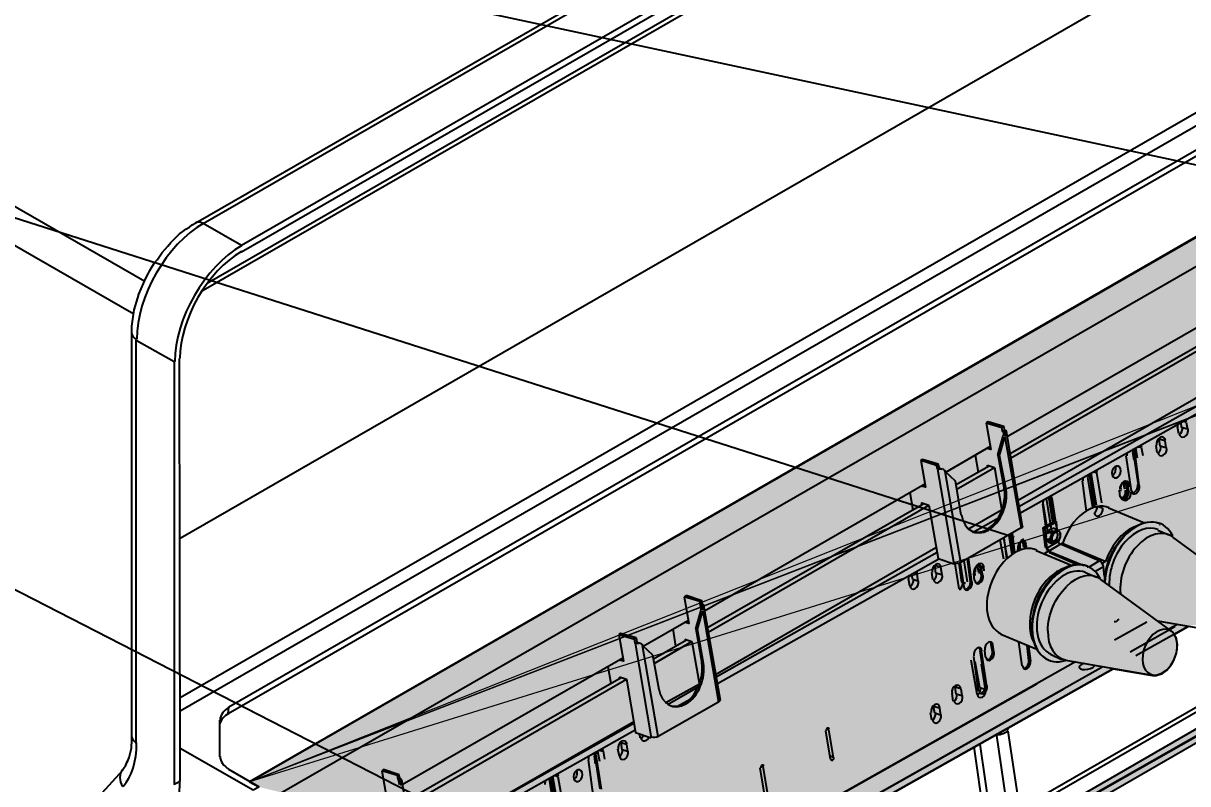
# Model space of a CAD drawing. Header units: feet. Extents: x -689 to 1837, y -511 to 1546.
# Drawn here: x 61.45 to 98.22, y 1310.15 to 1334.16 of the extents above; entities that cross this region are included whole.
import ezdxf
from ezdxf import colors
from ezdxf.entities.mleader import LeaderData, LeaderLine
from ezdxf.math import Vec2, Vec3

# ---------------------------------------------------------------- set-up
doc = ezdxf.new("R2010")
doc.units = ezdxf.units.FT
doc.header["$MEASUREMENT"] = 0
for name, color, linetype in [('EQUIPMENT', 6, 'Continuous'), ('PDF_0', 7, 'Continuous'), ('PDF_THIN', 7, 'Continuous'), ('PDF_Visible (ANSI)', 7, 'Continuous'), ('TEXT', 1, 'Continuous')]:
    doc.layers.add(name, color=color, linetype=linetype)
doc.styles.add('NEI-A', font='arial.ttf')

msp = doc.modelspace()

# ---------------------------------------------------------------- linework, layer by layer
at = {"layer": 'EQUIPMENT'}
for points in [[(65.28117, 1326.00972), (54.90235, 1331.97708), (109.76183, 1363.57117), (120.03083, 1358.46413)], [(68.33807, 1326.94326), (123.17925, 1358.51904)], [(122.13588, 1357.38414), (122.11757, 1357.38414), (122.11757, 1357.36584), (122.08096, 1357.36584), (122.08096, 1357.34753), (67.05673, 1325.68023)], [(67.25809, 1325.9548), (122.17249, 1357.5855)], [(60.00939, 1305.56325), (64.58559, 1310.57877), (64.60389, 1310.61538), (64.6405, 1310.67029), (64.67711, 1310.7069), (64.71372, 1310.81673), (64.75033, 1310.87165), (64.78694, 1310.98148), (64.86016, 1311.27435), (64.86016, 1311.36588), (64.87846, 1311.4391), (64.87846, 1324.60025), (64.95168, 1325.11278), (65.06151, 1325.49718), (65.09812, 1325.60701), (65.31778, 1326.11955), (65.391, 1326.24768), (65.44591, 1326.35751), (65.51913, 1326.48564), (65.59235, 1326.59547), (65.68387, 1326.7053), (65.83031, 1326.92496), (65.92184, 1327.03479), (66.01336, 1327.12631), (66.10489, 1327.23614), (66.37946, 1327.51071), (66.48929, 1327.58393), (66.58081, 1327.65715), (66.69064, 1327.73037), (66.78216, 1327.80359), (66.89199, 1327.8585), (94.7519, 1343.89351)], [(118.56644, 1342.90505), (66.39776, 1312.86687)], [(122.33723, 1340.63525), (121.38538, 1341.1844), (121.38538, 1341.38575), (122.31893, 1340.8366), (122.50197, 1340.92813), (119.18881, 1342.85013), (66.39776, 1312.44586)], [(54.37151, 1331.06184), (64.93338, 1324.98465)], [(92.53702, 1311.80519), (92.90311, 1309.35235), (118.43831, 1324.0511), (118.43831, 1326.52225)], [(65.0066, 1311.42079), (65.0066, 1324.16093), (66.21471, 1323.48365), (66.21471, 1310.13945), (66.39776, 1310.23098), (66.37946, 1323.57518)], [(92.79328, 1309.13269), (118.34678, 1323.84975), (118.38339, 1323.86805), (118.43831, 1323.88636), (118.49322, 1323.92297)], [(73.51833, 1297.03322), (73.4085, 1297.39931), (117.43154, 1322.82468), (117.44985, 1322.84299), (117.48646, 1322.86129), (117.50476, 1322.86129), (117.52307, 1322.8979)], [(117.77934, 1322.62333), (73.4085, 1297.39931)], [(117.66951, 1322.5318), (73.4085, 1297.39931), (117.72442, 1322.56841)], [(73.51833, 1297.03322), (117.6329, 1322.49519), (117.66951, 1322.5318), (117.72442, 1322.56841)], [(67.64249, 1312.15298), (67.64249, 1310.99978)], [(91.65839, 1311.40249), (91.96957, 1309.20591), (91.87804, 1309.20591), (91.84143, 1309.18761), (91.80482, 1309.18761), (91.78652, 1309.1693), (87.19201, 1306.53341)], [(66.39776, 1311.27435), (68.70417, 1309.95641), (68.88721, 1310.04793), (67.93537, 1310.59707)], [(91.78652, 1309.1693), (91.47534, 1311.31096)]]:
    msp.add_lwpolyline(points, dxfattribs=at)
for points in [[(123.17925, 1358.7387), (68.33807, 1327.14461), (67.12995, 1327.8402), (94.7519, 1343.74707), (121.87961, 1359.37937)], [(67.93537, 1312.57399), (117.96238, 1341.38575), (117.96238, 1341.1844), (67.91706, 1312.35434)]]:
    msp.add_lwpolyline(points, close=True, dxfattribs=at)
for points in [[(66.39776, 1317.90069), (107.16255, 1341.36744, -0.23545212), (107.85813, 1341.42236)], [(91.97672, 1309.22475, -0.01422429), (92.13431, 1309.22421), (92.55532, 1309.22421), (92.18923, 1311.67706), (92.15262, 1311.67706)]]:
    msp.add_lwpolyline(points, format="xyb", dxfattribs=at)
msp.add_arc((92.24332, 1311.7846), 0.3083, 8.034151, 22.737582, dxfattribs=at)
for points in [[(67.14442, 1327.84936), (65.97101, 1327.17937), (65.02518, 1325.5397), (65.03089, 1324.18539)], [(67.12212, 1327.84445), (67.03356, 1327.89309), (66.9499, 1327.90027), (66.88789, 1327.86455)], [(68.34543, 1327.14733), (67.17815, 1326.47374), (66.23231, 1324.83389), (66.23195, 1323.4831)], [(68.33982, 1326.95613), (67.26216, 1326.33792), (66.39151, 1324.82846), (66.39436, 1323.58325)], [(64.87846, 1324.3711), (64.87851, 1324.29931), (64.92684, 1324.23023), (65.0137, 1324.17777)], [(67.95258, 1312.56962), (67.76574, 1312.4615), (67.66079, 1312.31494), (67.66079, 1312.16214)], [(67.93428, 1312.36827), (67.78557, 1312.28222), (67.68774, 1312.17119), (67.65479, 1312.05107)], [(92.19952, 1311.69344), (92.33223, 1311.70433), (92.45939, 1311.75065), (92.55302, 1311.82222)], [(64.59551, 1310.06057), (64.87568, 1310.3683), (65.02542, 1310.84857), (65.02441, 1311.43623)], [(64.87846, 1311.63096), (64.87851, 1311.55917), (64.92684, 1311.49009), (65.0137, 1311.43763)], [(67.66079, 1311.00893), (67.66079, 1310.85612), (67.76574, 1310.70956), (67.95258, 1310.60145)], [(64.58889, 1310.59763), (64.46509, 1310.46188), (64.46616, 1310.24233), (64.59151, 1310.05945)], [(65.75989, 1308.19809), (66.174, 1308.65922), (66.3953, 1309.37415), (66.39419, 1310.24724)]]:
    msp.add_open_spline(points, degree=3, dxfattribs=at)
for points in [[(117.43154, 1322.82468), (117.94408, 1322.80638), (73.4085, 1297.39931)], [(117.94408, 1322.80638), (73.4085, 1297.39931), (117.88916, 1322.75146)], [(117.88916, 1322.75146), (117.85255, 1322.69655), (73.4085, 1297.39931)], [(117.85255, 1322.69655), (73.4085, 1297.39931), (117.77934, 1322.62333)], [(117.6329, 1322.49519), (73.4085, 1297.39931), (73.51833, 1297.03322)]]:
    msp.add_solid(points, dxfattribs=at)
at = {"layer": 'PDF_0', "lineweight": 25}
for points in [[(118.56644, 1338.98782), (68.59434, 1310.21267), (68.88721, 1310.04793)], [(83.11004, 1306.58832), (95.86849, 1313.78211), (97.11322, 1313.56245), (97.22305, 1313.56245), (97.4244, 1313.63567), (97.55253, 1313.7272), (97.68067, 1313.87363), (97.79049, 1314.07499), (97.86371, 1314.27634), (97.90032, 1314.55091), (97.86371, 1314.73396), (97.79049, 1314.86209), (98.22981, 1315.11836)]]:
    msp.add_lwpolyline(points, dxfattribs=at)
at = {"layer": 'PDF_THIN', "lineweight": 25}
for points in [[(68.88721, 1310.04793), (68.59434, 1310.21267), (121.23894, 1340.50712)], [(69.32653, 1309.71844), (122.26401, 1340.17763), (122.30062, 1339.93967)], [(118.56644, 1338.98782), (68.59434, 1310.21267)], [(92.50041, 1321.10403), (99.47454, 1325.11278)], [(92.61024, 1320.57319), (99.43793, 1324.49042)], [(92.62854, 1320.42675), (99.58436, 1324.4355)], [(92.8482, 1319.0905), (99.82233, 1323.09925)], [(92.88481, 1318.90745), (99.85894, 1322.84299)], [(100.04198, 1322.69655), (92.92142, 1318.6878)], [(91.91465, 1321.57995), (91.85974, 1321.54335)], [(91.85974, 1321.54335), (92.00618, 1320.70132), (91.87804, 1320.73793)], [(91.85974, 1321.54335), (92.35397, 1321.39691), (92.40888, 1321.43352)], [(92.40888, 1321.43352), (91.91465, 1321.57995)], [(92.37227, 1321.26877), (92.35397, 1321.39691)], [(92.40888, 1321.43352), (92.42719, 1321.30538)], [(97.93693, 1321.19555), (97.90032, 1321.41521)], [(98.02846, 1321.39691), (98.01015, 1321.56165)], [(98.2115, 1321.34199), (98.02846, 1321.39691)], [(98.17489, 1321.56165), (98.08337, 1321.59826)], [(98.17489, 1321.56165), (98.2115, 1321.34199)], [(92.28075, 1320.51828), (92.22583, 1320.53658), (92.39058, 1321.12233)], [(92.22583, 1320.53658), (92.42719, 1319.4566), (92.4821, 1319.43829), (92.28075, 1320.51828), (92.44549, 1321.10403)], [(92.39058, 1321.26877), (92.37227, 1321.26877), (92.42719, 1321.30538), (92.44549, 1321.30538)], [(92.4821, 1321.23216), (92.39058, 1321.26877)], [(92.39058, 1321.26877), (92.40888, 1321.14064)], [(92.44549, 1321.10403), (92.95803, 1318.23018)], [(92.4821, 1321.26877), (92.99464, 1318.28509)], [(97.49762, 1320.9759), (97.31457, 1321.03081)], [(97.35118, 1320.81115), (97.31457, 1321.03081)], [(97.49762, 1320.9759), (97.53423, 1320.75624)], [(90.5784, 1319.98744), (91.98787, 1320.81115)], [(91.93296, 1320.77454), (92.00618, 1320.75624)], [(96.49085, 1320.68302), (96.6556, 1319.58473)], [(96.54577, 1320.64641), (96.49085, 1320.68302)], [(96.52746, 1320.37184), (96.49085, 1320.6098)], [(96.69221, 1319.56643), (96.54577, 1320.64641)], [(96.63729, 1320.44506), (96.58238, 1320.75624)], [(96.6556, 1320.79285), (96.74712, 1320.77454), (96.80203, 1320.51828)], [(97.25965, 1320.6098), (97.22305, 1320.82946)], [(97.53423, 1320.75624), (97.35118, 1320.81115)], [(89.84621, 1320.39014), (89.7913, 1320.37184)], [(89.7913, 1320.37184), (89.93773, 1319.51151), (89.8096, 1319.54812)], [(89.7913, 1320.37184), (90.28553, 1320.20709)], [(90.37705, 1320.11557), (90.34044, 1320.2437), (89.84621, 1320.39014)], [(90.28553, 1320.20709), (90.34044, 1320.2437)], [(91.51195, 1320.53658), (91.60347, 1319.98744)], [(96.2712, 1320.49997), (96.43594, 1319.40168)], [(90.32214, 1320.07896), (90.28553, 1320.20709)], [(90.32214, 1320.07896), (90.37705, 1320.11557)], [(90.32214, 1320.07896), (90.83467, 1317.09528)], [(90.37705, 1320.11557), (90.46857, 1320.07896)], [(92.95803, 1318.23018), (91.05433, 1317.13189), (90.5601, 1320.00574), (90.87128, 1319.71287), (91.05433, 1318.63288)], [(90.88958, 1319.58473), (91.95126, 1320.18879)], [(90.90789, 1319.43829), (92.11601, 1320.13388)], [(91.89635, 1320.17049), (91.89635, 1320.20709)], [(91.89635, 1320.20709), (92.11601, 1320.13388), (92.35397, 1318.77932)], [(95.11799, 1319.87761), (95.26443, 1318.87084)], [(95.17291, 1319.8593), (95.11799, 1319.87761)], [(95.33765, 1318.94406), (95.17291, 1319.96913)], [(95.30104, 1318.87084), (95.17291, 1319.8593)], [(95.24613, 1320.00574), (95.33765, 1319.96913), (95.50239, 1319.01728)], [(82.96361, 1315.61259), (89.91943, 1319.62134)], [(89.86452, 1319.58473), (89.93773, 1319.56643)], [(95.02647, 1318.76102), (94.89834, 1319.71287)], [(95.22782, 1318.87084), (95.06308, 1319.82269)], [(96.23459, 1319.4566), (96.19798, 1319.63965), (96.36272, 1319.58473), (96.38102, 1319.52982)], [(96.2712, 1319.60304), (96.30781, 1319.38338)], [(96.32611, 1319.58473), (96.2712, 1319.60304)], [(96.36272, 1319.36507), (96.32611, 1319.58473)], [(96.69221, 1319.56643), (96.6556, 1319.58473)], [(89.44351, 1319.34677), (89.53503, 1318.79763)], [(94.11123, 1318.06543), (93.92818, 1318.12035), (93.76344, 1319.16372)], [(93.81835, 1319.20033), (93.92818, 1319.16372), (94.07462, 1318.21187)], [(94.0014, 1318.43153), (93.89157, 1319.12711), (93.83666, 1319.14542), (93.94649, 1318.41322)], [(96.08815, 1319.20033), (96.06984, 1319.41999)], [(96.10645, 1319.38338), (96.10645, 1319.41999)], [(96.39933, 1319.36507), (96.23459, 1319.40168)], [(96.36272, 1319.36507), (96.30781, 1319.38338)], [(83.05513, 1315.08175), (89.88282, 1318.99898)], [(83.07343, 1314.93531), (90.04756, 1318.94406)], [(89.82791, 1318.98067), (89.82791, 1319.01728), (90.04756, 1318.94406)], [(90.04756, 1318.94406), (90.34044, 1317.26002), (90.83467, 1317.09528)], [(91.27399, 1318.19357), (92.33566, 1318.79763)], [(93.6353, 1318.98067), (93.72683, 1318.28509)], [(95.5207, 1318.85254), (95.35596, 1318.90745)], [(96.85695, 1318.37661), (95.72205, 1318.85254)], [(91.42042, 1318.08374), (92.24414, 1318.54136)], [(93.72683, 1317.60781), (93.65361, 1318.23018), (94.01971, 1318.44983), (94.07462, 1318.41322)], [(93.96479, 1318.23018), (94.09292, 1318.17526), (94.07462, 1318.41322), (93.70852, 1318.21187)], [(92.62854, 1318.02882), (92.72006, 1317.40646)], [(92.75667, 1317.44307), (92.68345, 1318.06543)], [(93.65361, 1318.23018), (93.70852, 1318.21187), (93.74513, 1317.9556)], [(93.96479, 1317.71764), (93.83666, 1317.77256), (93.80005, 1317.80917), (93.78174, 1317.82747), (93.78174, 1317.84578), (93.74513, 1317.86408), (93.72683, 1317.90069), (93.74513, 1317.9373), (93.74513, 1318.02882), (93.78174, 1318.06543), (93.78174, 1318.10204), (93.80005, 1318.13865), (93.81835, 1318.13865)], [(93.80005, 1318.13865), (93.92818, 1318.08374)], [(93.87327, 1318.19357), (93.81835, 1318.13865)], [(93.87327, 1318.19357), (93.89157, 1318.19357), (93.90988, 1318.21187), (93.94649, 1318.21187), (93.96479, 1318.23018)], [(93.92818, 1318.08374), (93.90988, 1318.04713), (93.90988, 1317.99221)], [(93.92818, 1318.08374), (93.94649, 1318.08374)], [(94.0014, 1318.12035), (93.9831, 1318.10204), (93.94649, 1318.08374)], [(94.0014, 1318.12035), (94.01971, 1318.12035)], [(94.05631, 1318.15696), (94.01971, 1318.12035)], [(94.05631, 1318.15696), (94.07462, 1318.15696), (94.09292, 1318.17526), (94.11123, 1318.15696)], [(94.20275, 1318.04713), (94.18445, 1318.08374), (94.14784, 1318.12035), (94.11123, 1318.15696)], [(94.18445, 1317.99221), (94.20275, 1318.02882)], [(94.20275, 1318.04713), (94.20275, 1318.02882)], [(97.27796, 1318.15696), (97.62575, 1318.01052)], [(97.33287, 1318.34001), (97.35118, 1318.34001)], [(92.40888, 1317.24172), (92.29905, 1317.84578)], [(92.51871, 1317.31494), (92.40888, 1317.91899), (92.50041, 1317.24172)], [(92.57363, 1317.99221), (92.66515, 1317.38816)], [(93.12277, 1317.69934), (93.06786, 1317.71764), (93.08616, 1317.5529)], [(93.14107, 1317.5529), (93.12277, 1317.69934)], [(93.72683, 1317.90069), (93.85496, 1317.84578)], [(94.12953, 1317.79086), (93.78174, 1317.58951), (93.74513, 1317.86408)], [(94.20275, 1317.71764), (93.83666, 1317.49798), (94.93495, 1317.04036)], [(93.89157, 1317.9556), (93.89157, 1317.9373), (93.87327, 1317.90069), (93.87327, 1317.88239), (93.85496, 1317.84578), (93.87327, 1317.82747), (93.90988, 1317.79086), (93.94649, 1317.75425), (93.96479, 1317.71764)], [(93.89157, 1317.9556), (93.90988, 1317.99221)], [(93.9831, 1317.71764), (93.96479, 1317.71764)], [(93.9831, 1317.71764), (94.0014, 1317.73595)], [(94.03801, 1317.75425), (94.0014, 1317.73595)], [(94.03801, 1317.75425), (94.05631, 1317.75425), (94.11123, 1317.80917)], [(94.12953, 1317.79086), (94.12953, 1317.82747)], [(95.5207, 1317.11358), (95.61222, 1317.1685), (94.25767, 1317.73595), (94.20275, 1317.69934)], [(95.42917, 1317.1868), (94.20275, 1317.71764)], [(99.98707, 1316.30817), (97.75388, 1317.9373)], [(83.3114, 1313.59906), (90.26722, 1317.60781)], [(83.3297, 1313.52584), (90.30383, 1317.46137)], [(91.40212, 1316.50953), (91.29229, 1317.27833)], [(92.8482, 1317.5529), (92.8665, 1317.47968)], [(92.93972, 1317.5529), (92.92142, 1317.62612)], [(93.43395, 1317.51629), (94.56885, 1317.04036)], [(93.80005, 1317.47968), (93.69022, 1317.40646)], [(94.73359, 1317.05867), (93.85496, 1317.44307)], [(90.35875, 1317.24172), (83.36631, 1313.30619)], [(90.41366, 1316.98545), (90.23061, 1317.04036)], [(90.26722, 1316.8024), (90.23061, 1317.04036)], [(90.41366, 1316.98545), (90.45027, 1316.74749)], [(90.99941, 1316.30817), (90.87128, 1317.09528)], [(91.20077, 1316.47292), (91.09094, 1316.50953), (90.99941, 1317.11358)], [(91.03602, 1317.11358), (91.14585, 1316.36309)], [(91.14585, 1317.1868), (91.25568, 1316.52783)], [(91.25568, 1317.24172), (91.3472, 1316.52783)], [(91.65839, 1316.8024), (91.62178, 1316.82071), (91.58517, 1317.04036), (91.76821, 1316.98545), (91.78652, 1316.87562)], [(91.65839, 1316.94884), (91.695, 1316.72918)], [(91.7133, 1316.93054), (91.65839, 1316.94884)], [(91.74991, 1316.71088), (91.7133, 1316.93054)], [(95.04477, 1317.00375), (95.06308, 1317.00375)], [(95.09969, 1316.98545), (95.42917, 1317.1868)], [(95.59392, 1316.69257), (95.55731, 1317.00375), (95.28274, 1316.83901)], [(89.44351, 1316.3997), (89.4069, 1316.61935)], [(89.53503, 1316.60105), (89.49842, 1316.76579)], [(89.69977, 1316.54613), (89.53503, 1316.60105)], [(89.57164, 1316.8024), (89.66316, 1316.76579)], [(89.66316, 1316.76579), (89.69977, 1316.54613)], [(90.1757, 1316.60105), (90.13909, 1316.82071)], [(90.45027, 1316.74749), (90.26722, 1316.8024)], [(91.45703, 1316.7841), (91.47534, 1316.56444)], [(91.51195, 1316.72918), (91.49364, 1316.83901)], [(91.74991, 1316.71088), (91.695, 1316.72918)], [(94.98986, 1316.82071), (95.33765, 1316.67427)], [(95.46578, 1316.60105), (97.69897, 1314.97192)], [(91.40212, 1316.50953), (91.3472, 1316.52783)], [(82.37785, 1316.08851), (82.32294, 1316.05191)], [(82.85378, 1315.6492), (82.81717, 1315.90547), (82.32294, 1316.05191)], [(82.32294, 1316.05191), (82.46938, 1315.20988), (82.32294, 1315.24649)], [(82.81717, 1315.90547), (82.87208, 1315.92377), (82.37785, 1316.08851)], [(82.927, 1315.74072), (82.83547, 1315.77733), (82.89039, 1315.81394), (82.87208, 1315.92377)], [(82.74395, 1315.02684), (82.68903, 1315.04514), (82.85378, 1315.63089)], [(82.68903, 1315.04514), (82.87208, 1313.96516), (82.927, 1313.94685), (82.74395, 1315.02684), (82.90869, 1315.61259)], [(82.90869, 1315.61259), (83.40292, 1312.72043)], [(82.927, 1315.77733), (83.45784, 1312.79365)], [(81.0233, 1314.496), (82.45107, 1315.31971)], [(82.37785, 1315.2831), (82.45107, 1315.2648)], [(95.9051, 1314.69735), (96.93017, 1315.2648)], [(96.39933, 1314.31295), (97.8088, 1315.11836)], [(99.40132, 1314.91701), (97.27796, 1315.2831)], [(97.90032, 1315.17327), (97.62575, 1315.02684)], [(98.22981, 1315.11836), (97.79049, 1314.86209)], [(80.30941, 1314.8987), (80.2545, 1314.86209)], [(80.2545, 1314.86209), (80.40093, 1314.02007), (80.2728, 1314.05668)], [(80.2545, 1314.86209), (80.74873, 1314.71565)], [(80.80364, 1314.75226), (80.30941, 1314.8987)], [(80.74873, 1314.71565), (80.80364, 1314.75226)], [(80.76703, 1314.58752), (80.74873, 1314.71565)], [(80.80364, 1314.75226), (80.82194, 1314.62413), (80.91347, 1314.58752)], [(81.95684, 1315.04514), (82.04837, 1314.496)], [(82.34124, 1314.71565), (82.35955, 1314.67905)], [(82.34124, 1314.71565), (82.5609, 1314.64244), (82.79886, 1313.26958)], [(93.45226, 1314.38617), (92.31736, 1314.86209)], [(95.86849, 1313.78211), (97.11322, 1313.56245), (97.22305, 1313.56245), (97.4244, 1313.63567), (97.55253, 1313.7272), (97.68067, 1313.87363), (97.79049, 1314.07499), (97.86371, 1314.27634), (97.90032, 1314.55091), (97.86371, 1314.73396), (97.79049, 1314.86209)], [(98.13829, 1315.06345), (96.58238, 1314.18482)], [(80.76703, 1314.58752), (80.82194, 1314.62413)], [(80.76703, 1314.58752), (81.27956, 1311.60384)], [(83.40292, 1312.72043), (81.49922, 1311.64045), (81.00499, 1314.5143), (81.31617, 1314.22143), (81.51753, 1313.12314)], [(81.35278, 1314.09329), (82.39616, 1314.69735)], [(81.37109, 1313.94685), (82.5609, 1314.64244)], [(91.7133, 1314.33125), (91.65839, 1314.34956)], [(91.65839, 1314.34956), (91.82313, 1313.25127)], [(91.87804, 1313.23297), (91.7133, 1314.33125)], [(91.80482, 1314.36786), (91.82313, 1314.14821)], [(92.00618, 1314.55091), (92.04279, 1314.33125)], [(92.06109, 1314.53261), (92.00618, 1314.55091)], [(92.0977, 1314.31295), (92.04279, 1314.33125)], [(92.0977, 1314.31295), (92.06109, 1314.53261)], [(92.99464, 1313.87363), (92.88481, 1314.62413)], [(93.14107, 1314.5143), (93.19599, 1314.03838)], [(93.19599, 1314.496), (93.2509, 1314.02007)], [(73.4085, 1310.12115), (80.38263, 1314.1299)], [(80.32771, 1314.09329), (80.38263, 1314.07499)], [(94.67868, 1314.00177), (82.45107, 1307.10086)], [(91.56686, 1312.9767), (91.38381, 1314.05668)], [(91.45703, 1314.16651), (91.60347, 1313.08653)], [(91.695, 1313.92855), (91.82313, 1313.12314), (91.65839, 1313.17805), (91.51195, 1314.00177)], [(93.19599, 1314.03838), (93.2509, 1314.02007)], [(93.80005, 1314.07499), (93.81835, 1314.05668)], [(93.89157, 1314.23973), (94.23936, 1314.07499)], [(97.11322, 1313.56245), (94.3675, 1314.03838)], [(79.9067, 1313.85533), (79.99823, 1313.32449)], [(95.539, 1313.83702), (82.96361, 1306.73476)], [(95.86849, 1313.78211), (83.11004, 1306.58832)], [(73.50002, 1309.59031), (80.32771, 1313.50754)], [(73.53663, 1309.44387), (80.49246, 1313.45262)], [(80.2728, 1313.52584), (80.49246, 1313.45262), (80.78533, 1311.76858), (81.27956, 1311.60384)], [(80.29111, 1313.48923), (80.2728, 1313.52584)], [(81.71888, 1312.70213), (82.79886, 1313.30619)], [(85.83746, 1309.00456), (93.45226, 1313.30619)], [(91.87804, 1313.23297), (91.82313, 1313.25127)], [(81.7921, 1312.64721), (82.76225, 1313.21466)], [(86.33169, 1308.63846), (94.31258, 1313.14144)], [(94.64207, 1313.08653), (86.47813, 1308.47372)], [(90.81637, 1312.75704), (90.77976, 1312.995)], [(90.90789, 1312.9767), (90.87128, 1313.19636)], [(91.05433, 1313.14144), (90.87128, 1313.19636)], [(91.09094, 1312.92178), (90.90789, 1312.9767)], [(91.05433, 1313.14144), (91.09094, 1312.92178)], [(82.50599, 1312.81196), (82.10328, 1312.5923)], [(90.23061, 1312.37264), (90.194, 1312.5923)], [(90.37705, 1312.53738), (90.194, 1312.5923)], [(90.37705, 1312.53738), (90.41366, 1312.31773)], [(90.13909, 1312.17129), (90.10248, 1312.39095)], [(90.41366, 1312.31773), (90.23061, 1312.37264)], [(73.75629, 1308.12593), (80.73042, 1312.11637)], [(80.76703, 1311.8418), (73.7929, 1307.90627)], [(74.45187, 1308.51033), (80.73042, 1312.06146)], [(86.93575, 1310.92656), (86.78931, 1311.8235)], [(86.80761, 1311.89672), (86.88083, 1311.86011)], [(86.88083, 1311.86011), (87.02727, 1310.98148)], [(80.36432, 1311.21944), (80.32771, 1311.4391)], [(80.49246, 1311.38418), (80.32771, 1311.4391)], [(80.93177, 1311.60384), (80.91347, 1311.71367)], [(79.54061, 1311.05469), (79.48569, 1311.0913)], [(79.48569, 1311.0913), (79.65044, 1309.99302)], [(79.70535, 1309.97471), (79.54061, 1311.05469)], [(79.65044, 1310.85334), (79.59552, 1311.16452)], [(79.65044, 1311.20113), (79.76027, 1311.18283), (79.79688, 1310.92656)], [(80.2728, 1311.01809), (80.21789, 1311.23774)], [(80.52907, 1311.16452), (80.36432, 1311.21944)], [(80.49246, 1311.38418), (80.52907, 1311.16452)], [(79.28434, 1310.90826), (79.43078, 1309.80997)], [(79.5223, 1310.78012), (79.48569, 1311.01809)], [(84.73917, 1310.72521), (84.81239, 1310.7069)], [(84.95883, 1309.80997), (84.81239, 1310.7069)], [(87.02727, 1310.98148), (86.93575, 1311.01809)], [(73.31698, 1310.43233), (72.82275, 1310.59707), (72.76783, 1310.56047)], [(73.26206, 1310.41403), (72.76783, 1310.56047)], [(72.76783, 1310.56047), (72.91427, 1309.71844), (72.78614, 1309.75505)], [(73.26206, 1310.41403), (73.31698, 1310.43233)], [(73.28037, 1310.28589), (73.26206, 1310.41403)], [(73.28037, 1310.28589), (73.33528, 1310.3042), (73.31698, 1310.43233)], [(73.28037, 1310.28589), (73.31698, 1310.15776)], [(78.16775, 1310.26759), (78.11283, 1310.28589)], [(78.11283, 1310.28589), (78.25927, 1309.27913)], [(78.3508, 1309.35235), (78.16775, 1310.37742)], [(78.24097, 1310.41403), (78.33249, 1310.37742), (78.49723, 1309.42557)], [(84.86731, 1309.75505), (84.72087, 1310.65199)], [(73.3902, 1310.26759), (73.90273, 1307.30221)], [(78.31419, 1309.27913), (78.16775, 1310.26759)]]:
    msp.add_lwpolyline(points, dxfattribs=at)
at = {"layer": 'PDF_THIN', "color": 7, "lineweight": 0, "true_color": 0xffffff}
for points in [[(117.17528, 1325.31413), (68.59434, 1310.21267), (121.55012, 1331.24489), (121.62334, 1331.26319)], [(121.34877, 1330.64083), (68.59434, 1310.21267), (121.38538, 1330.65914)], [(121.31216, 1330.60422), (68.59434, 1310.21267), (121.34877, 1330.62253)]]:
    msp.add_lwpolyline(points, dxfattribs=at)
at = {"layer": 'PDF_THIN', "lineweight": 25}
for points in [[(92.45837, 1321.11411, 0.06204264), (92.47983, 1321.24641, -0.06204264)], [(97.33534, 1321.04241, 0.03591116), (97.32867, 1321.06859, -0.03591116)], [(90.48149, 1320.0922, -0.02774712), (90.56984, 1320.01789)], [(95.10951, 1319.89462, 0.05677262), (95.10109, 1319.93304, -0.05677262)], [(93.81835, 1318.04713), (93.65361, 1319.01728, -0.09276661), (93.65249, 1319.11169)], [(93.04955, 1317.60781), (93.01294, 1317.82747), (93.03125, 1317.82747, 0.03591116), (93.02705, 1317.86525)], [(94.12414, 1317.8023, 0.22410927), (94.20229, 1317.99821, -0.22410927)], [(96.21754, 1317.98198, 0.17138785), (95.58387, 1316.52556, -0.17138785)], [(95.97807, 1317.68651, 0.11602849), (95.62463, 1316.85317, -0.11602849)], [(90.24472, 1317.05984, -0.03591116), (90.25139, 1317.03366)], [(93.68997, 1316.35026, 0.11602849), (93.33653, 1315.51692, -0.11602849)], [(93.80029, 1314.98164, -0.19076359), (94.39352, 1316.38033)], [(82.92157, 1315.62267, 0.06204264), (82.94303, 1315.75497, -0.06204264)], [(80.92639, 1314.60076, -0.02774712), (81.01474, 1314.52645)], [(90.21478, 1312.60389, 0.03591116), (90.20811, 1312.63008, -0.03591116)], [(80.32351, 1311.47688, -0.03591116), (80.33018, 1311.45069)], [(73.38793, 1310.24523, -0.06204264), (73.36646, 1310.11292, 0.06204264), (73.3902, 1310.24928), (73.28037, 1310.28589)], [(78.22266, 1309.27913), (78.07622, 1310.23098, -0.09276661), (78.07511, 1310.32539)], [(78.12266, 1310.3029, 0.05677262), (78.11423, 1310.34133, -0.05677262)]]:
    msp.add_lwpolyline(points, format="xyb", dxfattribs=at)
for centre, radius, start, end in [((98.13285, 1321.46215), 0.23841, 168.515436, 189.715302), ((96.72338, 1320.67505), 0.23841, 168.515436, 189.715302), ((96.31792, 1320.66229), 0.18378, 6.068912, 14.433051), ((95.31391, 1319.86963), 0.23841, 168.515436, 189.715302), ((96.03336, 1319.61797), 0.18836, 10.175953, 18.402649), ((92.33722, 1317.28989), 0.20556, 8.249635, 10.269065), ((92.89389, 1317.5874), 0.17932, 10.134352, 10.284263), ((91.42055, 1317.01868), 0.18836, 10.175953, 18.402649), ((89.63942, 1316.66629), 0.23841, 168.515436, 189.715302), ((91.43488, 1316.77649), 0.21104, 5.158457, 10.238446), ((92.15205, 1311.67425), 0.05768, 24.654387, 41.893625), ((79.71822, 1311.08333), 0.23841, 168.515436, 189.715302), ((79.31277, 1311.07058), 0.18378, 6.068912, 14.433051)]:
    msp.add_arc(centre, radius, start, end, dxfattribs=at)
for points in [[(97.95949, 1321.17289), (98.02649, 1321.22208), (98.06479, 1321.32265), (98.04923, 1321.4085)], [(98.12369, 1321.10599), (98.20087, 1321.14778), (98.24949, 1321.25863), (98.23228, 1321.35359)], [(98.17736, 1321.57325), (98.17237, 1321.60081), (98.16206, 1321.62506), (98.1473, 1321.64394)], [(92.40598, 1321.13065), (92.42695, 1321.20351), (92.41657, 1321.27114), (92.38279, 1321.28171)], [(92.4926, 1321.24468), (92.50768, 1321.26912), (92.49344, 1321.29107), (92.45525, 1321.30225)], [(97.34747, 1321.08376), (97.27029, 1321.04197), (97.22167, 1320.93112), (97.23888, 1320.83617)], [(97.51839, 1320.98749), (97.50118, 1321.08245), (97.42466, 1321.12555), (97.34747, 1321.08376)], [(97.95277, 1321.20226), (97.96998, 1321.10731), (98.0465, 1321.06421), (98.12369, 1321.10599)], [(96.30435, 1320.58786), (96.29723, 1320.55791), (96.29505, 1320.52819), (96.29798, 1320.50127)], [(96.55559, 1320.66342), (96.55275, 1320.68947), (96.54521, 1320.71217), (96.53356, 1320.72968)], [(96.76789, 1320.78614), (96.7629, 1320.81371), (96.75259, 1320.83795), (96.73783, 1320.85683)], [(97.27549, 1320.61651), (97.2927, 1320.52155), (97.36923, 1320.47845), (97.44641, 1320.52024)], [(97.28221, 1320.58714), (97.34921, 1320.63632), (97.38751, 1320.73689), (97.37195, 1320.82275)], [(97.44641, 1320.52024), (97.52359, 1320.56203), (97.57221, 1320.67288), (97.555, 1320.76784)], [(90.33068, 1320.1004), (90.36886, 1320.08923), (90.42519, 1320.09051), (90.47845, 1320.10377)], [(95.16443, 1319.87631), (95.16102, 1319.90761), (95.15083, 1319.93395), (95.13503, 1319.95232)], [(95.35842, 1319.98073), (95.35343, 1320.0083), (95.34312, 1320.03254), (95.32836, 1320.05142)], [(95.83831, 1320.03811), (95.8062, 1319.93694), (95.83876, 1319.83632), (95.91103, 1319.81339)], [(96.0273, 1320.17979), (95.95503, 1320.20272), (95.87042, 1320.13929), (95.83831, 1320.03811)], [(95.85443, 1319.89155), (95.89051, 1319.91804), (95.91965, 1319.96072), (95.93528, 1320.00998)], [(95.91103, 1319.81339), (95.9833, 1319.79046), (96.06792, 1319.85389), (96.10002, 1319.95507)], [(95.93528, 1320.00998), (95.95091, 1320.05924), (95.95171, 1320.11092), (95.93751, 1320.15335)], [(96.10002, 1319.95507), (96.13213, 1320.05624), (96.09957, 1320.15685), (96.0273, 1320.17979)], [(94.91779, 1319.81789), (94.90712, 1319.78236), (94.90331, 1319.74633), (94.90682, 1319.71416)], [(96.18903, 1319.68682), (96.1179, 1319.64204), (96.06833, 1319.53135), (96.07832, 1319.43959)], [(96.21257, 1319.6926), (96.13539, 1319.65081), (96.08677, 1319.53996), (96.10398, 1319.445)], [(96.33593, 1319.60174), (96.32594, 1319.6935), (96.26017, 1319.73159), (96.18903, 1319.68682)], [(96.38349, 1319.59633), (96.36628, 1319.69128), (96.28976, 1319.73438), (96.21257, 1319.6926)], [(96.28102, 1319.62004), (96.277, 1319.65693), (96.26359, 1319.68677), (96.24288, 1319.70488)], [(96.59132, 1319.3179), (96.66246, 1319.36268), (96.71202, 1319.47337), (96.70203, 1319.56513)], [(96.60215, 1319.4231), (96.63636, 1319.47712), (96.65334, 1319.54459), (96.64712, 1319.60174)], [(91.92976, 1318.16016), (92.31868, 1318.38437), (92.56573, 1318.96217), (92.48157, 1319.45071)], [(92.18461, 1318.4684), (92.39008, 1318.75481), (92.4833, 1319.1402), (92.42665, 1319.46901)], [(93.84648, 1319.16242), (93.84451, 1319.18055), (93.84025, 1319.19711), (93.83387, 1319.21144)], [(93.9014, 1319.14412), (93.89743, 1319.18057), (93.88427, 1319.21016), (93.86396, 1319.22833)], [(93.93065, 1319.17532), (93.92565, 1319.20288), (93.91534, 1319.22713), (93.90059, 1319.24601)], [(96.09663, 1319.21993), (96.10662, 1319.12817), (96.17239, 1319.09008), (96.24353, 1319.13486)], [(96.14059, 1319.20704), (96.1578, 1319.11208), (96.23433, 1319.06898), (96.31151, 1319.11077)], [(96.14922, 1319.13444), (96.19183, 1319.13475), (96.23846, 1319.16773), (96.27267, 1319.22175)], [(96.16562, 1319.17767), (96.23261, 1319.22685), (96.27092, 1319.32742), (96.25536, 1319.41328)], [(96.24353, 1319.13486), (96.31467, 1319.17963), (96.36423, 1319.29032), (96.35424, 1319.38208)], [(96.27267, 1319.22175), (96.30687, 1319.27576), (96.32385, 1319.34323), (96.31763, 1319.40039)], [(96.31151, 1319.11077), (96.3887, 1319.15256), (96.43731, 1319.26341), (96.4201, 1319.35837)], [(96.44442, 1319.40298), (96.45441, 1319.31122), (96.52018, 1319.27313), (96.59132, 1319.3179)], [(96.47871, 1319.33579), (96.52132, 1319.33611), (96.56795, 1319.36908), (96.60215, 1319.4231)], [(93.66025, 1319.10229), (93.64552, 1319.06169), (93.63972, 1319.01931), (93.64379, 1318.98197)], [(95.74312, 1318.86661), (95.50073, 1318.96941), (95.2017, 1318.90667), (94.92105, 1318.69412)], [(95.26868, 1318.68344), (95.33568, 1318.73262), (95.37399, 1318.83319), (95.35842, 1318.91905)], [(95.43288, 1318.61654), (95.51007, 1318.65833), (95.55868, 1318.76918), (95.54147, 1318.86414)], [(91.07317, 1318.63877), (91.15733, 1318.15024), (91.54084, 1317.93595), (91.92976, 1318.16016)], [(91.44775, 1318.10446), (91.69534, 1318.04182), (91.97914, 1318.18199), (92.18461, 1318.4684)], [(94.92105, 1318.69412), (94.6404, 1318.48157), (94.40477, 1318.13939), (94.27328, 1317.75343)], [(95.26196, 1318.71281), (95.27917, 1318.61785), (95.3557, 1318.57475), (95.43288, 1318.61654)], [(97.34505, 1318.3593), (97.00814, 1318.5022), (96.57936, 1318.35871), (96.21754, 1317.98198)], [(97.74587, 1317.98001), (97.50892, 1318.45613), (97.0025, 1318.5506), (96.50479, 1318.21151)], [(92.96424, 1318.22634), (92.9969, 1318.24436), (93.01389, 1318.26555), (93.01065, 1318.28422)], [(93.85921, 1317.87803), (93.92621, 1317.92721), (93.96452, 1318.02778), (93.94895, 1318.11364)], [(94.16156, 1318.11291), (94.10465, 1318.14576), (94.0155, 1318.09787), (93.96242, 1318.00594)], [(94.00511, 1317.81113), (94.08229, 1317.85292), (94.13091, 1317.96377), (94.1137, 1318.05873)], [(94.16851, 1317.88697), (94.22158, 1317.97889), (94.21847, 1318.08005), (94.16156, 1318.11291)], [(96.50479, 1318.21151), (96.00708, 1317.87243), (95.63862, 1317.18192), (95.60181, 1316.5193)], [(96.65116, 1318.30081), (96.22846, 1318.18493), (95.82051, 1317.73321), (95.62784, 1317.16768)], [(97.28474, 1318.17393), (96.97284, 1318.30622), (96.57294, 1318.15854), (96.24809, 1317.79111)], [(97.75058, 1317.94219), (97.44015, 1318.16835), (96.98995, 1318.0537), (96.62141, 1317.65462)], [(93.45502, 1317.53036), (92.98502, 1317.7297), (92.35281, 1317.29903), (92.04295, 1316.56843)], [(92.96739, 1317.80142), (92.89625, 1317.75665), (92.84669, 1317.64596), (92.85668, 1317.5542)], [(92.93914, 1317.77946), (92.91779, 1317.73233), (92.9105, 1317.67941), (92.91895, 1317.63283)], [(93.03219, 1317.88284), (92.99406, 1317.86389), (92.96048, 1317.82658), (92.93914, 1317.77946)], [(93.11429, 1317.71634), (93.1043, 1317.80811), (93.03853, 1317.8462), (92.96739, 1317.80142)], [(93.05937, 1317.73465), (93.05536, 1317.77153), (93.04194, 1317.80138), (93.02124, 1317.81949)], [(93.83419, 1317.9074), (93.8514, 1317.81244), (93.92792, 1317.76934), (94.00511, 1317.81113)], [(93.96242, 1318.00594), (93.90935, 1317.91401), (93.91246, 1317.81285), (93.96937, 1317.78)], [(93.96937, 1317.78), (94.02628, 1317.74715), (94.11544, 1317.79504), (94.16851, 1317.88697)], [(94.1369, 1317.80702), (94.14168, 1317.76817), (94.17095, 1317.72534), (94.20226, 1317.71136)], [(96.24809, 1317.79111), (95.92324, 1317.42368), (95.72772, 1316.89788), (95.74124, 1316.4281)], [(96.62141, 1317.65462), (96.25287, 1317.25554), (96.04356, 1316.65603), (96.09645, 1316.15098)], [(93.74148, 1317.62979), (93.7517, 1317.5571), (93.8067, 1317.47604), (93.86432, 1317.44874)], [(93.78911, 1317.60567), (93.79389, 1317.56682), (93.82316, 1317.52399), (93.85447, 1317.51001)], [(90.26351, 1317.07501), (90.18633, 1317.03322), (90.13771, 1316.92237), (90.15492, 1316.82742)], [(90.43443, 1316.97874), (90.41722, 1317.0737), (90.3407, 1317.1168), (90.26351, 1317.07501)], [(90.84321, 1317.11672), (90.90224, 1317.09944), (90.99954, 1317.11271), (91.06054, 1317.14636)], [(91.57622, 1317.03262), (91.50509, 1316.98785), (91.45552, 1316.87716), (91.46551, 1316.7854)], [(91.61807, 1317.09332), (91.54089, 1317.05153), (91.49227, 1316.94068), (91.50948, 1316.84572)], [(91.72312, 1316.94754), (91.71313, 1317.03931), (91.64736, 1317.0774), (91.57622, 1317.03262)], [(91.78899, 1316.99705), (91.77178, 1317.092), (91.69525, 1317.1351), (91.61807, 1317.09332)], [(91.66821, 1316.96585), (91.66419, 1317.00273), (91.65078, 1317.03258), (91.63007, 1317.05068)], [(94.36306, 1316.96456), (93.98183, 1316.86005), (93.60868, 1316.48059), (93.3975, 1315.98268)], [(95.05695, 1317.02305), (94.53111, 1317.24608), (93.82483, 1316.76671), (93.47944, 1315.95235)], [(94.99664, 1316.81938), (94.53594, 1317.01477), (93.91768, 1316.59599), (93.61571, 1315.88401)], [(95.45777, 1316.62545), (95.20266, 1317.13808), (94.63905, 1317.20378), (94.11569, 1316.78192)], [(95.56096, 1317.00009), (95.55074, 1317.07278), (95.49574, 1317.15383), (95.43812, 1317.18113)], [(89.46606, 1316.37703), (89.53306, 1316.42622), (89.57136, 1316.52679), (89.5558, 1316.61265)], [(89.61196, 1316.31014), (89.68914, 1316.35192), (89.73776, 1316.46278), (89.72055, 1316.55773)], [(89.68394, 1316.77739), (89.67894, 1316.80496), (89.66863, 1316.8292), (89.65387, 1316.84808)], [(90.19153, 1316.60776), (90.20874, 1316.5128), (90.28527, 1316.4697), (90.36245, 1316.51149)], [(90.19825, 1316.57839), (90.26525, 1316.62757), (90.30356, 1316.72814), (90.28799, 1316.814)], [(90.36245, 1316.51149), (90.43964, 1316.55328), (90.48825, 1316.66413), (90.47104, 1316.75908)], [(91.31206, 1316.3662), (91.34627, 1316.42021), (91.36325, 1316.48769), (91.35703, 1316.54484)], [(91.50212, 1316.56574), (91.51212, 1316.47397), (91.57789, 1316.43588), (91.64902, 1316.48066)], [(91.53641, 1316.48024), (91.57902, 1316.48056), (91.62565, 1316.51354), (91.65986, 1316.56755)], [(91.64902, 1316.48066), (91.72016, 1316.52544), (91.76973, 1316.63612), (91.75973, 1316.72788)], [(91.65986, 1316.56755), (91.69406, 1316.62157), (91.71104, 1316.68904), (91.70482, 1316.74619)], [(92.04295, 1316.56843), (91.73308, 1315.83784), (91.8629, 1315.08397), (92.3329, 1314.88463)], [(94.11569, 1316.78192), (93.59232, 1316.36005), (93.25721, 1315.56994), (93.3177, 1314.90044)], [(95.46248, 1316.60594), (95.17021, 1316.81887), (94.75195, 1316.7306), (94.39352, 1316.38033)], [(89.44104, 1316.4064), (89.45825, 1316.31145), (89.53477, 1316.26835), (89.61196, 1316.31014)], [(91.01525, 1316.31488), (91.01905, 1316.2939), (91.02594, 1316.27479), (91.03558, 1316.2585)], [(91.02197, 1316.28551), (91.08897, 1316.33469), (91.12727, 1316.43527), (91.11171, 1316.52112)], [(91.15433, 1316.36439), (91.16433, 1316.27262), (91.2301, 1316.23453), (91.30123, 1316.27931)], [(91.18862, 1316.27889), (91.23123, 1316.27921), (91.27786, 1316.31218), (91.31206, 1316.3662)], [(91.30123, 1316.27931), (91.37237, 1316.32408), (91.42194, 1316.43477), (91.41194, 1316.52653)], [(82.93749, 1315.75324), (82.95257, 1315.77768), (82.93834, 1315.79963), (82.90015, 1315.81081)], [(93.47944, 1315.95235), (93.13405, 1315.13799), (93.28033, 1314.29702), (93.80618, 1314.07399)], [(93.3975, 1315.98268), (93.18632, 1315.48477), (93.17289, 1314.95274), (93.36275, 1314.60602)], [(93.61571, 1315.88401), (93.31373, 1315.17203), (93.4424, 1314.43645), (93.9031, 1314.24106)], [(82.86918, 1315.63921), (82.89015, 1315.71207), (82.87977, 1315.7797), (82.84599, 1315.79027)], [(95.89835, 1315.2722), (95.9511, 1315.25886), (96.01115, 1315.28996), (96.05149, 1315.35151)], [(97.63864, 1315.00315), (97.3827, 1315.1117), (97.04242, 1314.88659), (96.8786, 1314.50035)], [(93.3177, 1314.90044), (93.37819, 1314.23094), (93.81718, 1313.87142), (94.36304, 1314.04433)], [(93.80029, 1314.98164), (93.79762, 1314.48049), (94.02488, 1314.11843), (94.38112, 1314.05633)], [(97.80545, 1314.10725), (97.96926, 1314.49349), (97.89458, 1314.89459), (97.63864, 1315.00315)], [(80.77557, 1314.59066), (80.81376, 1314.57948), (80.87009, 1314.58076), (80.92335, 1314.59402)], [(91.57622, 1314.43334), (91.50509, 1314.38856), (91.45552, 1314.27788), (91.46551, 1314.18611)], [(91.72312, 1314.34826), (91.71313, 1314.44002), (91.64736, 1314.47812), (91.57622, 1314.43334)], [(91.66821, 1314.36657), (91.66419, 1314.40345), (91.65078, 1314.4333), (91.63007, 1314.4514)], [(91.92402, 1314.61639), (91.85288, 1314.57161), (91.80331, 1314.46093), (91.81331, 1314.36916)], [(92.07092, 1314.53131), (92.06092, 1314.62307), (91.99515, 1314.66116), (91.92402, 1314.61639)], [(92.016, 1314.54961), (92.01198, 1314.5865), (91.99857, 1314.61634), (91.97787, 1314.63445)], [(96.8786, 1314.50035), (96.71479, 1314.11411), (96.78947, 1313.713), (97.04541, 1313.60445)], [(82.62951, 1312.97696), (82.83497, 1313.26337), (82.9282, 1313.64876), (82.87155, 1313.97757)], [(91.84991, 1314.1495), (91.85991, 1314.05774), (91.92568, 1314.01965), (91.99682, 1314.06443)], [(91.8842, 1314.06401), (91.92682, 1314.06432), (91.97344, 1314.0973), (92.00765, 1314.15132)], [(91.99682, 1314.06443), (92.06795, 1314.1092), (92.11752, 1314.21989), (92.10753, 1314.31165)], [(92.00765, 1314.15132), (92.04185, 1314.20533), (92.05883, 1314.2728), (92.05261, 1314.32996)], [(93.15002, 1313.78985), (93.22115, 1313.83463), (93.27072, 1313.94532), (93.26073, 1314.03708)], [(93.16085, 1313.87675), (93.19505, 1313.93076), (93.21204, 1313.99823), (93.20581, 1314.05538)], [(97.04541, 1313.60445), (97.30136, 1313.4959), (97.64164, 1313.72101), (97.80545, 1314.10725)], [(82.37466, 1312.66872), (82.76358, 1312.89293), (83.01063, 1313.47073), (82.92646, 1313.95927)], [(93.00312, 1313.87493), (93.01311, 1313.78317), (93.07888, 1313.74508), (93.15002, 1313.78985)], [(93.0374, 1313.78944), (93.08002, 1313.78975), (93.12664, 1313.82273), (93.16085, 1313.87675)], [(94.95756, 1313.95018), (94.83894, 1313.9171), (94.76974, 1313.85618), (94.7973, 1313.8091)], [(94.7973, 1313.8091), (94.82487, 1313.76201), (94.94028, 1313.744), (95.06458, 1313.76738)], [(95.06458, 1313.76738), (95.18889, 1313.79075), (95.28186, 1313.84796), (95.27991, 1313.89986)], [(90.88588, 1313.24931), (90.80869, 1313.20752), (90.76008, 1313.09667), (90.77729, 1313.00171)], [(91.0568, 1313.15304), (91.03959, 1313.24799), (90.96306, 1313.2911), (90.88588, 1313.24931)], [(91.77716, 1313.00275), (91.84829, 1313.04752), (91.89786, 1313.15821), (91.88787, 1313.24997)], [(91.78799, 1313.08964), (91.82219, 1313.14365), (91.83918, 1313.21113), (91.83295, 1313.26828)], [(81.51806, 1313.14733), (81.60222, 1312.6588), (81.98574, 1312.44451), (82.37466, 1312.66872)], [(81.89264, 1312.61302), (82.14023, 1312.55038), (82.42404, 1312.69055), (82.62951, 1312.97696)], [(90.83892, 1312.75268), (90.90592, 1312.80187), (90.94422, 1312.90244), (90.92866, 1312.9883)], [(91.00312, 1312.68579), (91.0803, 1312.72757), (91.12892, 1312.83843), (91.11171, 1312.93338)], [(91.56439, 1312.98341), (91.5816, 1312.88845), (91.65813, 1312.84535), (91.73531, 1312.88714)], [(91.58942, 1312.95404), (91.65641, 1313.00322), (91.69472, 1313.10379), (91.67916, 1313.18965)], [(91.63026, 1313.08783), (91.64025, 1312.99606), (91.70602, 1312.95797), (91.77716, 1313.00275)], [(91.66454, 1313.00233), (91.70716, 1313.00265), (91.75378, 1313.03562), (91.78799, 1313.08964)], [(91.73531, 1312.88714), (91.8125, 1312.92893), (91.86111, 1313.03978), (91.8439, 1313.13473)], [(83.40913, 1312.7349), (83.44179, 1312.75292), (83.45878, 1312.77411), (83.45555, 1312.79278)], [(90.2269, 1312.64525), (90.14972, 1312.60346), (90.1011, 1312.49261), (90.11831, 1312.39765)], [(90.39782, 1312.54898), (90.38061, 1312.64394), (90.30409, 1312.68704), (90.2269, 1312.64525)], [(90.8322, 1312.78205), (90.84941, 1312.6871), (90.92594, 1312.644), (91.00312, 1312.68579)], [(90.15492, 1312.178), (90.17213, 1312.08304), (90.24866, 1312.03994), (90.32584, 1312.08173)], [(90.16164, 1312.14862), (90.22864, 1312.19781), (90.26695, 1312.29838), (90.25139, 1312.38424)], [(90.32584, 1312.08173), (90.40303, 1312.12351), (90.45164, 1312.23437), (90.43443, 1312.32932)], [(86.84299, 1311.90826), (86.81726, 1311.89434), (86.80105, 1311.85738), (86.80679, 1311.82573)], [(86.89996, 1311.87617), (86.89422, 1311.90783), (86.86872, 1311.92219), (86.84299, 1311.90826)], [(80.34231, 1311.49205), (80.26513, 1311.45026), (80.21651, 1311.33941), (80.23372, 1311.24445)], [(80.51323, 1311.39578), (80.49602, 1311.49073), (80.4195, 1311.53383), (80.34231, 1311.49205)], [(80.94761, 1311.61055), (80.96091, 1311.53719), (81.01057, 1311.4924), (81.07127, 1311.49901)], [(80.95433, 1311.58118), (80.98917, 1311.60675), (81.01759, 1311.64748), (81.03358, 1311.69475)], [(81.07127, 1311.49901), (81.13198, 1311.50562), (81.19035, 1311.56217), (81.21663, 1311.63984)], [(81.28811, 1311.62528), (81.34714, 1311.608), (81.44444, 1311.62127), (81.50543, 1311.65492)], [(79.55043, 1311.0717), (79.5476, 1311.09775), (79.54005, 1311.12045), (79.5284, 1311.13796)], [(79.76273, 1311.19443), (79.75774, 1311.22199), (79.74743, 1311.24624), (79.73267, 1311.26512)], [(80.27033, 1311.02479), (80.28754, 1310.92984), (80.36407, 1310.88674), (80.44125, 1310.92852)], [(80.27705, 1310.99542), (80.34405, 1311.04461), (80.38236, 1311.14518), (80.36679, 1311.23103)], [(80.44125, 1310.92852), (80.51843, 1310.97031), (80.56705, 1311.08116), (80.54984, 1311.17612)], [(79.29919, 1310.99614), (79.29207, 1310.96619), (79.28989, 1310.93648), (79.29282, 1310.90955)], [(84.77455, 1310.73676), (84.74882, 1310.72283), (84.73261, 1310.68588), (84.73835, 1310.65423)], [(84.83152, 1310.70467), (84.82578, 1310.73632), (84.80027, 1310.75069), (84.77455, 1310.73676)], [(86.95323, 1310.9288), (86.95897, 1310.89715), (86.98447, 1310.88278), (87.0102, 1310.89671)], [(87.0102, 1310.89671), (87.03593, 1310.91064), (87.05214, 1310.94759), (87.0464, 1310.97924)], [(73.38239, 1310.2618), (73.39747, 1310.28624), (73.38323, 1310.30819), (73.34504, 1310.31937)], [(78.17757, 1310.2846), (78.17416, 1310.31589), (78.16397, 1310.34224), (78.14817, 1310.3606)], [(78.35327, 1310.38901), (78.34827, 1310.41658), (78.33796, 1310.44083), (78.3232, 1310.45971)], [(78.83315, 1310.4464), (78.80105, 1310.34522), (78.8336, 1310.24461), (78.90587, 1310.22168)], [(79.02214, 1310.58807), (78.94987, 1310.61101), (78.86526, 1310.54758), (78.83315, 1310.4464)], [(78.84927, 1310.29984), (78.88535, 1310.32632), (78.91449, 1310.36901), (78.93012, 1310.41827)], [(78.90587, 1310.22168), (78.97814, 1310.19874), (79.06276, 1310.26217), (79.09486, 1310.36335)], [(78.93012, 1310.41827), (78.94575, 1310.46752), (78.94655, 1310.5192), (78.93235, 1310.56164)], [(79.09486, 1310.36335), (79.12697, 1310.46453), (79.09441, 1310.56514), (79.02214, 1310.58807)], [(73.31407, 1310.12947), (73.33505, 1310.20232), (73.32467, 1310.26995), (73.29089, 1310.28053)], [(77.93093, 1310.22617), (77.92027, 1310.19065), (77.91646, 1310.15462), (77.91996, 1310.12245)]]:
    msp.add_open_spline(points, degree=3, dxfattribs=at)
at = {"layer": 'PDF_THIN', "color": 7, "true_color": 0xffffff, "transparency": 33554559}
for points in [[(68.59434, 1310.21267), (118.56644, 1338.98782), (121.55012, 1331.24489)], [(121.51351, 1331.22658), (121.36708, 1331.13506), (68.59434, 1310.21267)], [(121.36708, 1331.13506), (68.59434, 1310.21267), (121.36708, 1331.09845)], [(121.36708, 1331.09845), (121.38538, 1331.06184), (68.59434, 1310.21267)], [(121.38538, 1331.06184), (68.59434, 1310.21267), (121.38538, 1331.02523)], [(121.38538, 1331.02523), (121.38538, 1330.98862), (68.59434, 1310.21267)], [(121.38538, 1330.98862), (68.59434, 1310.21267), (121.40369, 1330.97032)], [(121.40369, 1330.97032), (121.42199, 1330.95201), (68.59434, 1310.21267)], [(121.42199, 1330.95201), (68.59434, 1310.21267), (121.4403, 1330.9154)], [(121.4403, 1330.9154), (68.59434, 1310.21267), (121.4586, 1330.87879)], [(121.4586, 1330.87879), (121.4586, 1330.84218), (68.59434, 1310.21267)], [(121.4586, 1330.84218), (68.59434, 1310.21267), (121.4586, 1330.80557)], [(121.4586, 1330.80557), (121.4403, 1330.76896), (68.59434, 1310.21267)], [(121.4403, 1330.76896), (68.59434, 1310.21267), (121.42199, 1330.71405)], [(121.42199, 1330.71405), (121.40369, 1330.69575), (68.59434, 1310.21267)], [(121.40369, 1330.69575), (68.59434, 1310.21267), (121.38538, 1330.65914)], [(121.27555, 1330.58592), (68.59434, 1310.21267), (121.40369, 1329.81711)], [(121.40369, 1329.81711), (68.59434, 1310.21267), (120.98268, 1328.84696)], [(120.98268, 1328.84696), (116.46139, 1326.28429), (68.59434, 1310.21267)], [(116.46139, 1326.28429), (68.59434, 1310.21267), (116.99223, 1325.89989)], [(116.99223, 1325.89989), (117.08375, 1325.82667), (68.59434, 1310.21267)], [(117.08375, 1325.82667), (68.59434, 1310.21267), (117.13867, 1325.69853)], [(117.13867, 1325.69853), (117.17528, 1325.51549), (68.59434, 1310.21267)], [(117.17528, 1325.51549), (68.59434, 1310.21267), (117.17528, 1325.31413)], [(115.23497, 1324.71008), (68.59434, 1310.21267), (114.79565, 1324.45381)], [(114.79565, 1324.45381), (68.59434, 1310.21267), (114.86887, 1324.32567)], [(114.86887, 1324.32567), (114.88718, 1324.10602), (68.59434, 1310.21267)], [(114.88718, 1324.10602), (68.59434, 1310.21267), (112.87365, 1323.37383)], [(112.87365, 1323.37383), (68.59434, 1310.21267), (100.1152, 1316.18004)], [(100.1152, 1316.18004), (68.59434, 1310.21267), (100.15181, 1316.07021)], [(100.15181, 1316.07021), (100.17012, 1315.94208), (68.59434, 1310.21267)], [(100.17012, 1315.94208), (68.59434, 1310.21267), (100.17012, 1315.88716)], [(100.17012, 1315.88716), (100.17012, 1315.6675), (68.59434, 1310.21267)], [(100.17012, 1315.6675), (68.59434, 1310.21267), (100.1152, 1315.52107)], [(68.59434, 1310.21267), (100.1152, 1315.52107), (98.22981, 1315.11836)], [(98.22981, 1315.11836), (68.59434, 1310.21267), (97.79049, 1314.86209)], [(97.79049, 1314.86209), (68.59434, 1310.21267), (97.86371, 1314.73396)], [(97.86371, 1314.73396), (97.90032, 1314.55091), (68.59434, 1310.21267)], [(97.90032, 1314.55091), (68.59434, 1310.21267), (97.86371, 1314.27634)], [(97.86371, 1314.27634), (97.79049, 1314.07499), (68.59434, 1310.21267)], [(97.79049, 1314.07499), (68.59434, 1310.21267), (95.86849, 1313.78211)], [(95.86849, 1313.78211), (97.68067, 1313.87363), (97.79049, 1314.07499)], [(95.86849, 1313.78211), (68.59434, 1310.21267), (83.11004, 1306.58832)], [(97.55253, 1313.7272), (95.86849, 1313.78211), (97.68067, 1313.87363)], [(97.11322, 1313.56245), (97.55253, 1313.7272), (95.86849, 1313.78211)], [(97.55253, 1313.7272), (97.4244, 1313.63567), (97.11322, 1313.56245)], [(97.4244, 1313.63567), (97.11322, 1313.56245), (97.22305, 1313.56245)], [(68.59434, 1310.21267), (68.88721, 1310.04793), (83.11004, 1306.58832)]]:
    msp.add_solid(points, dxfattribs=at)
at = {"layer": 'PDF_Visible (ANSI)', "lineweight": 50}
msp.add_lwpolyline([(90.88538, 1313.23414, -0.03591116), (90.89205, 1313.20795)], format="xyb", dxfattribs=at)

# ---------------------------------------------------------------- leaders
at = {"layer": 'TEXT'}
ml = msp.add_multileader_mtext('Standard', dxfattribs=at)
ml.set_content('PHASE C', color=256, style='NEI-A')
ml.set_leader_properties()
ml.build(insert=Vec2(0, 0))
ml.multileader.update_dxf_attribs({"dogleg_length": 0.0625, "arrow_head_size": 2.5, "scale": 20})
ctx = ml.context
ctx.base_point, ctx.scale, ctx.char_height, ctx.arrow_head_size, ctx.landing_gap_size, ctx.plane_origin = Vec3(29.04782, 1341.1089), 20, 2, 2.5, 1.5, Vec3(153.25383, 1269.06525)
ctx.text_align_type = 2
notes = []
notes.append((ctx, [(0, (1, 1, 0), (45.23779, 1341.1089), (-1, 0), 1.25, [(0, [(112.12024, 1326.75577)], 0, [])])]))
ctx.mtext.insert, ctx.mtext.alignment, ctx.mtext.line_spacing_factor, ctx.mtext.flow_direction = Vec3(42.48779, 1342.12596), 3, 0.9, 5
ml = msp.add_multileader_mtext('Standard', dxfattribs=at)
ml.set_content('PHASE B', color=256, style='NEI-A')
ml.set_leader_properties()
ml.build(insert=Vec2(0, 0))
ml.multileader.update_dxf_attribs({"dogleg_length": 0.0625, "arrow_head_size": 2.5, "scale": 20})
ctx = ml.context
ctx.base_point, ctx.scale, ctx.char_height, ctx.arrow_head_size, ctx.landing_gap_size, ctx.plane_origin = Vec3(29.24018, 1333.09509), 20, 2, 2.5, 1.5, Vec3(136.25782, 1259.47354)
ctx.text_align_type = 2
notes.append((ctx, [(0, (1, 1, 0), (45.23779, 1333.09509), (-1, 0), 1.25, [(0, [(95.12423, 1317.16405)], 0, [])])]))
ctx.mtext.insert, ctx.mtext.alignment, ctx.mtext.line_spacing_factor, ctx.mtext.flow_direction = Vec3(42.48779, 1334.11214), 3, 0.9, 5
ml = msp.add_multileader_mtext('Standard', dxfattribs=at)
ml.set_content('ADD 3 FT OF SLACK ON MVAC CABLES FOR SERVICE LOOP', color=256, style='NEI-A')
ml.set_leader_properties()
ml.build(insert=Vec2(0, 0))
ml.multileader.update_dxf_attribs({"dogleg_length": 0.0625, "arrow_head_size": 2.14436, "scale": 20})
ctx = ml.context
ctx.base_point, ctx.scale, ctx.char_height, ctx.arrow_head_size, ctx.landing_gap_size, ctx.plane_origin = Vec3(253.47911, 1325.31313), 20, 1.7154879, 2.14436, 1.28662, Vec3(213.54078, 1288.22365)
ctx.text_align_type = 2
notes.append((ctx, [(1, (1, 1, 0), (273.86867, 1325.31313), (-1, 0), 1.07218, [(0, [(306.31772, 1307.66004)], 0, [])])]))
ctx.mtext.insert, ctx.mtext.width, ctx.mtext.defined_height, ctx.mtext.alignment, ctx.mtext.line_spacing_factor, ctx.mtext.flow_direction = Vec3(271.50988, 1326.1855), 17.1506188, 4.59906, 3, 0.9, 5
ml = msp.add_multileader_mtext('Standard', dxfattribs=at)
ml.set_content('PHASE A', color=256, style='NEI-A')
ml.set_leader_properties()
ml.build(insert=Vec2(0, 0))
ml.multileader.update_dxf_attribs({"dogleg_length": 0.0625, "arrow_head_size": 2.5, "scale": 20})
ctx = ml.context
ctx.base_point, ctx.scale, ctx.char_height, ctx.arrow_head_size, ctx.landing_gap_size, ctx.plane_origin = Vec3(29.08738, 1324.43864), 20, 2, 2.5, 1.5, Vec3(119.27002, 1249.88657)
ctx.text_align_type = 2
notes.append((ctx, [(0, (1, 1, 0), (45.23779, 1324.43864), (-1, 0), 1.25, [(0, [(78.13643, 1307.57709)], 0, [])])]))
ctx.mtext.insert, ctx.mtext.alignment, ctx.mtext.line_spacing_factor, ctx.mtext.flow_direction = Vec3(42.48779, 1325.45569), 3, 0.9, 5
for ctx, leaders in notes:
    for number, flags, end, landing, length, lines in leaders:
        leader = LeaderData()
        leader.index, (leader.has_last_leader_line, leader.has_dogleg_vector, leader.attachment_direction) = number, flags
        leader.last_leader_point, leader.dogleg_vector, leader.dogleg_length = Vec3(end), Vec3(landing), length
        for number, points, colour, breaks in lines:
            line = LeaderLine()
            line.index, line.vertices, line.color, line.breaks = number, Vec3.list(points), colors.encode_raw_color(colour), breaks
            leader.lines.append(line)
        ctx.leaders.append(leader)

doc.saveas('drawing.dxf')
